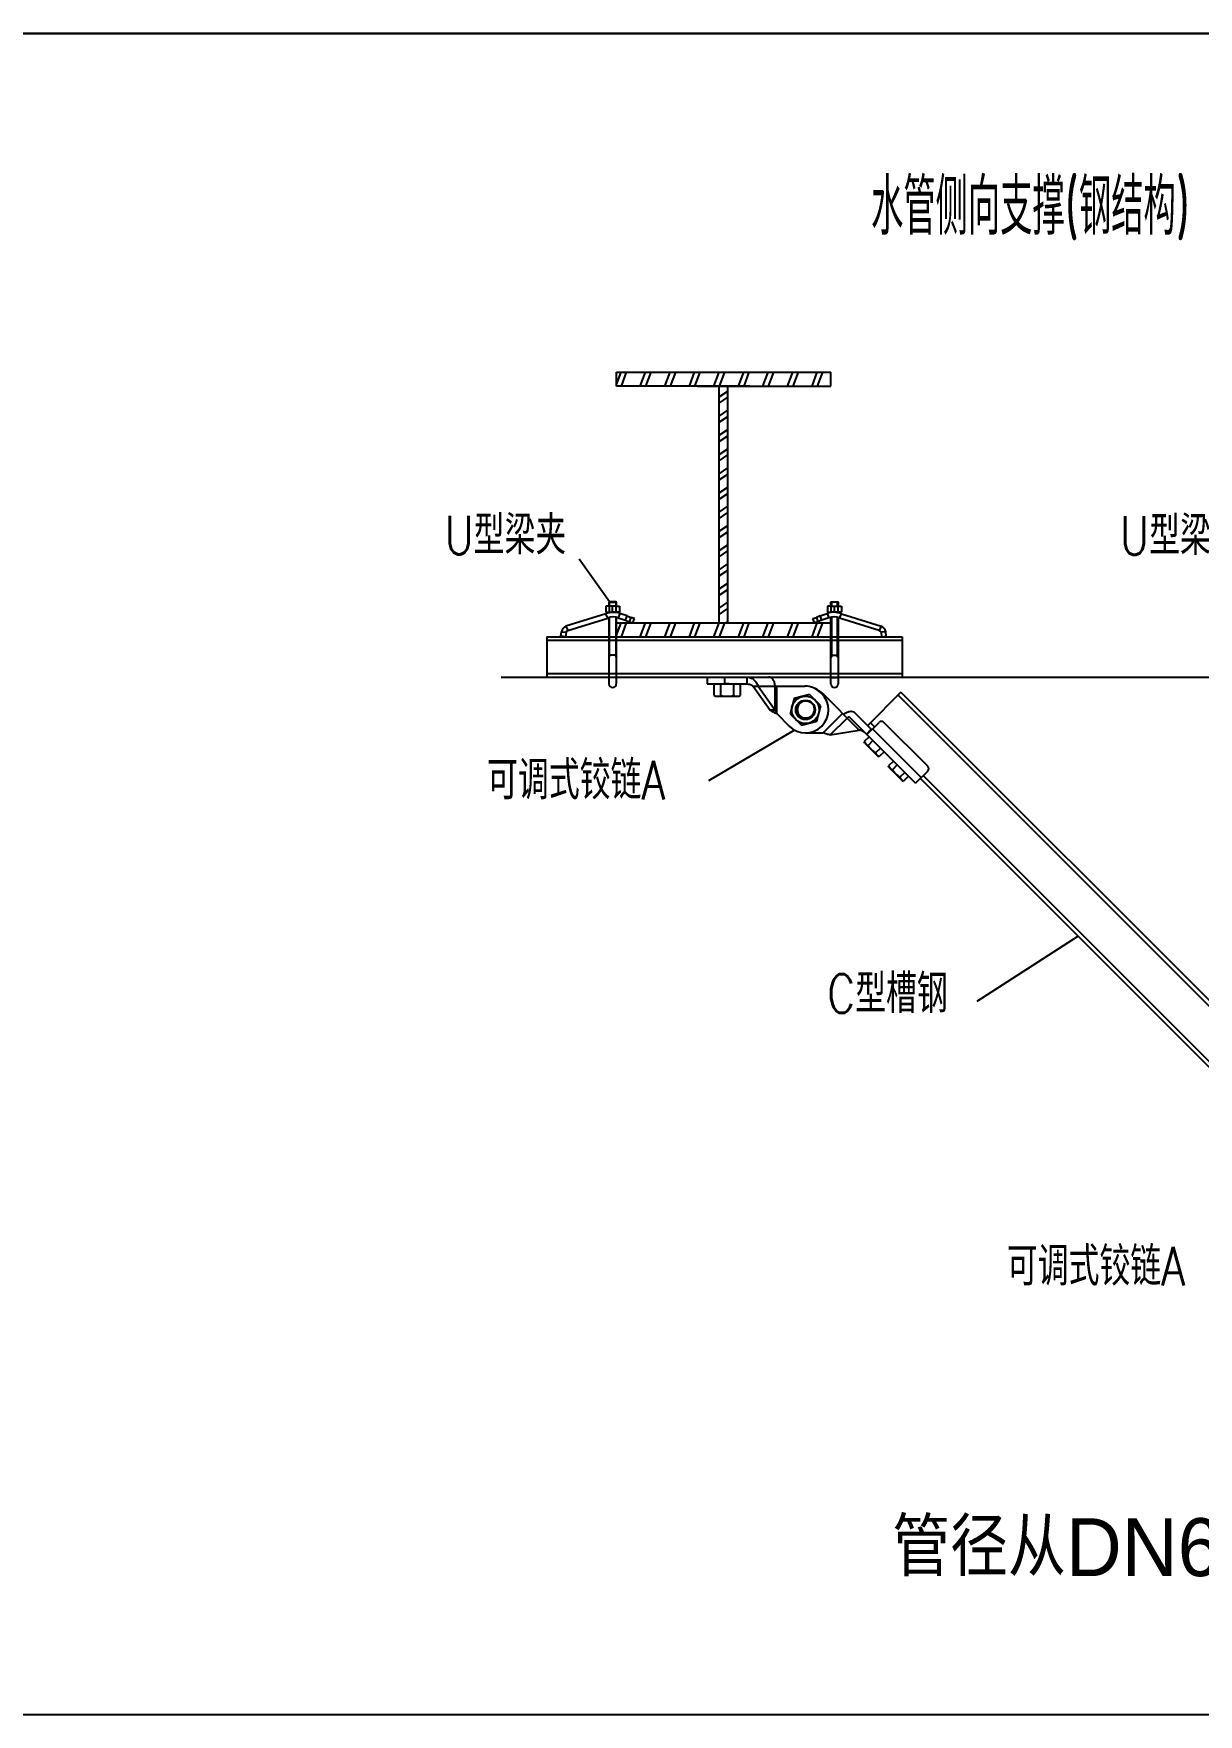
# Model space of a CAD drawing. Extents: x 27938 to 1507990, y 110129 to 923079.
# Drawn here: x 632884 to 644956, y 335848 to 353268 of the extents above; entities that cross this region are included whole.
import ezdxf

# ---------------------------------------------------------------- set-up
doc = ezdxf.new("R2010")
doc.units = 0
doc.header["$LTSCALE"] = 1000
doc.header["$MEASUREMENT"] = 0
for name, color, linetype in [('BZ', 2, 'Continuous'), ('W_DIM', 4, 'Continuous'), ('walraven', 7, 'Continuous'), ('支架', 7, 'Continuous')]:
    doc.layers.add(name, color=color, linetype=linetype)
doc.styles.get("Standard").update_dxf_attribs({"font": 'gbenor.shx', "bigfont": 'gbcbig.shx'})
doc.styles.add('wwp100', font='txt.shx', dxfattribs={"width": 0.7, "height": 400, "bigfont": 'hztxt.shx'})
doc.styles.add('中西文等高字体', font='HZTXT_E.shx', dxfattribs={"width": 0.7, "height": 4, "bigfont": 'hztxt.shx'})
doc.dimstyles.get("Standard").update_dxf_attribs({"dimtxt": 0.18, "dimasz": 0.18, "dimexe": 0.18, "dimexo": 0.0625, "dimgap": 0.09, "dimtad": 0, "dimtih": 1, "dimtoh": 1, "dimdec": 4, "dimzin": 0, "dimdsep": 46, "dimtxsty": 'Standard', "dimcen": 0.09, "dimadec": 0, "dimazin": 0, "dimtfac": 1, "dimtdec": 4, "dimtofl": 0, "dimtmove": 0, "dimatfit": 3, "dimfxl": 1, "dimtolj": 1, "dimtzin": 0, "dimarcsym": 0})

msp = doc.modelspace()

# ---------------------------------------------------------------- linework, layer by layer
at = {"color": 7}
for p, q in [((631747.7, 353268), (678564.6, 353268)), ((655824.9, 353268), (631747.7, 353268)), ((638203.5, 347017), (638203.5, 346599.6)), ((638923.7, 347017), (641146.8, 347017)), ((641885.4, 347017), (641885.4, 346599.6)), ((631745.4, 335847.7), (678562.3, 335847.7))]:
    msp.add_line(p, q, dxfattribs=at)
for p, q in [((638923.7, 349631.2), (638972.4, 349758)), ((638923.7, 349758), (641146.8, 349758)), ((638923.7, 349615.4), (638923.7, 349758)), ((638975.5, 349615.4), (639030.3, 349758)), ((639171.9, 349615.4), (639226.7, 349758)), ((639229.8, 349615.4), (639284.6, 349758)), ((639426.2, 349615.4), (639481, 349758)), ((639484.1, 349615.4), (639538.9, 349758)), ((639680.5, 349615.4), (639735.3, 349758)), ((639738.4, 349615.4), (639793.2, 349758)), ((639934.8, 349615.4), (639989.6, 349758)), ((639992.7, 349615.4), (640047.5, 349758)), ((640189.1, 349615.4), (640243.9, 349758)), ((640247, 349615.4), (640301.9, 349758)), ((640443.4, 349615.4), (640498.3, 349758)), ((640501.4, 349615.4), (640556.2, 349758)), ((640697.8, 349615.4), (640752.6, 349758)), ((640755.7, 349615.4), (640810.5, 349758)), ((640952.1, 349615.4), (641006.9, 349758)), ((641010, 349615.4), (641064.8, 349758)), ((641146.8, 349615.4), (641146.8, 349758)), ((639989.6, 347159.5), (639989.6, 349615.4)), ((639989.6, 349502.8), (640080.8, 349563)), ((639989.6, 349438.2), (640080.8, 349498.4)), ((640080.8, 347159.5), (640080.8, 349615.4)), ((639989.6, 349303.8), (640080.8, 349364)), ((639989.6, 349239.2), (640080.8, 349299.3)), ((639989.6, 349104.8), (640080.8, 349164.9)), ((639989.6, 349040.1), (640080.8, 349100.3)), ((639989.6, 348905.7), (640080.8, 348965.9)), ((639989.6, 348841.1), (640080.8, 348901.3)), ((639989.6, 348706.7), (640080.8, 348766.9)), ((639989.6, 348642.1), (640080.8, 348702.3)), ((639989.6, 348507.7), (640080.8, 348567.9)), ((639989.6, 348443.1), (640080.8, 348503.2)), ((639989.6, 348308.7), (640080.8, 348368.8)), ((639989.6, 348244), (640080.8, 348304.2)), ((639989.6, 348109.6), (640080.8, 348169.8)), ((639989.6, 348045), (640080.8, 348105.2)), ((639989.6, 347910.6), (640080.8, 347970.8)), ((639989.6, 347846), (640080.8, 347906.2)), ((639989.6, 347711.6), (640080.8, 347771.8)), ((639989.6, 347647), (640080.8, 347707.1)), ((639989.6, 347512.6), (640080.8, 347572.7)), ((639989.6, 347447.9), (640080.8, 347508.1)), ((639989.6, 347313.5), (640080.8, 347373.7)), ((639989.6, 347248.9), (640080.8, 347309.1)), ((638923.7, 347159.5), (641146.8, 347159.5)), ((638923.7, 347032.8), (638972.4, 347159.5)), ((638975.5, 347017), (639030.3, 347159.5)), ((639171.9, 347017), (639226.7, 347159.5)), ((639229.8, 347017), (639284.6, 347159.5)), ((639426.2, 347017), (639481, 347159.5)), ((639484.1, 347017), (639538.9, 347159.5)), ((639680.5, 347017), (639735.3, 347159.5)), ((639738.4, 347017), (639793.2, 347159.5)), ((639934.8, 347017), (639989.6, 347159.5)), ((639992.7, 347017), (640047.5, 347159.5)), ((640057.9, 347159.5), (640080.8, 347174.7)), ((640189.1, 347017), (640243.9, 347159.5)), ((640247, 347017), (640301.9, 347159.5)), ((640443.4, 347017), (640498.3, 347159.5)), ((640501.4, 347017), (640556.2, 347159.5)), ((640697.8, 347017), (640752.6, 347159.5)), ((640755.7, 347017), (640810.5, 347159.5)), ((640952.1, 347017), (641006.9, 347159.5)), ((641010, 347017), (641064.8, 347159.5))]:
    msp.add_line(p, q)
at = {"linetype": 'Continuous'}
for p, q in [((638203.5, 347017), (641885.4, 347017)), ((638203.5, 346981.4), (641885.4, 346981.4)), ((638203.5, 346635.2), (641885.4, 346635.2)), ((638203.5, 346599.6), (641885.4, 346599.6)), ((639865.8, 346599.6), (639865.8, 346528.1)), ((639865.8, 346599.6), (640501.9, 346599.6)), ((639865.8, 346528.1), (640274.9, 346528.1)), ((640044.4, 346599.6), (640044.4, 346528.1)), ((640274.9, 346599.6), (640274.9, 346528.1)), ((640343.4, 346504.3), (640518.8, 346256.3)), ((640343.4, 346504.3), (640876.4, 346504.3)), ((640393.9, 346504.3), (640569.3, 346256.3)), ((640569.3, 346256.3), (640569.3, 346504.3)), ((640586.1, 346219.7), (640586.1, 346504.3)), ((640767.1, 346375.5), (640724.4, 346216.2)), ((640926.5, 346418.2), (640767.1, 346375.5)), ((641043.2, 346301.6), (640926.5, 346418.2)), ((641052.2, 346427.2), (641044.8, 346434.6)), ((641439.5, 346050.3), (641062.6, 346427.2)), ((641874, 346440.9), (641528.8, 346095.7)), ((641844.5, 346411.4), (646053.4, 342202.6)), ((641874, 346440.9), (646082.8, 342232)), ((640569.3, 346256.3), (640518.8, 346256.3)), ((640586.1, 346219.7), (640715.4, 346090.5)), ((640724.4, 346216.2), (640841.1, 346099.5)), ((640799.9, 346259.2), (640799.9, 346259.3)), ((640799.9, 346256.5), (640799.9, 346256.4)), ((640841.1, 346099.5), (641000.5, 346142.2)), ((641000.5, 346142.2), (641043.2, 346301.6)), ((641267.9, 346222), (641066.6, 346020.7)), ((641140.1, 345999), (641315.5, 346174.3)), ((641518.9, 346004.6), (641344.2, 346179.3)), ((641569.4, 346055.1), (641394.7, 346229.8)), ((640883.8, 346020.7), (641066.6, 346020.7)), ((641140.1, 345999), (641439.5, 346050.3)), ((641543.7, 345979.8), (641493.6, 345929.7)), ((641566, 346058.5), (641515.5, 346008)), ((641520.4, 346003.1), (642025.6, 345497.9)), ((641520.8, 346003.5), (641646.7, 346129.4)), ((641558.3, 346125.2), (641600.4, 346083.1)), ((642084.5, 345556.9), (641579.3, 346062)), ((642151.8, 345674.7), (641697.2, 346129.4)), ((641500.2, 345915.5), (641493.6, 345929.7)), ((641500.2, 345915.5), (641634.9, 345780.8)), ((641582.6, 345940.9), (641532.5, 345890.8)), ((641660.3, 345863.2), (641610.2, 345813.1)), ((641699.2, 345824.3), (641649.1, 345774.2)), ((641634.9, 345780.8), (641649.1, 345774.2)), ((641796.2, 345727.2), (641746.2, 345677.2)), ((641752.8, 345662.9), (641746.2, 345677.2)), ((641752.8, 345662.9), (641887.5, 345528.2)), ((641835.1, 345688.4), (641785, 345638.3)), ((642151.8, 345624.2), (642025.6, 345497.9)), ((641912.9, 345610.6), (641862.8, 345560.5)), ((641887.5, 345528.2), (641901.7, 345521.6)), ((641951.8, 345571.7), (641901.7, 345521.6)), ((642076.1, 345548.4), (645190.4, 342434.1)), ((642105.5, 345577.9), (645219.9, 342463.6))]:
    msp.add_line(p, q, dxfattribs=at)
at = {"color": 2}
msp.add_line((637731.1, 346599.6), (650123.8, 346599.6), dxfattribs=at)
at = {"linetype": 'Continuous'}
for radius in [142.9, 100.2, 95.3]:
    msp.add_circle((640883.8, 346258.9), radius, dxfattribs=at)
for centre, radius, start, end in [((640876.4, 346266.2), 238.1, 45, 90), ((640883.8, 346258.9), 238.1, 225, 45), ((640889.4, 346257.4), 94.7, 72.31446, 73.94712), ((640894.2, 346258.9), 238.1, 45, 67.63031), ((640883, 346264.5), 83.5, 184.99489, 185.50792), ((640884, 346258.8), 84.1, 177.15432, 178.71863), ((640883.8, 346258.8), 84, 178.71875, 179.6641), ((640883.6, 346258.8), 83.7, 179.75296, 181.37328), ((640883.4, 346258.8), 83.5, 181.37381, 181.69398), ((640883.5, 346258.8), 83.7, 181.69418, 182.60616), ((640883.8, 346258.9), 84, 182.60725, 185.59802), ((640883.9, 346258.9), 84, 185.59662, 191.09946), ((640883.6, 346258.8), 83.8, 191.10333, 191.4834), ((640883.8, 346258.9), 83.9, 191.48488, 255.44483), ((640883.8, 346258.9), 84, 255.4458, 258.67361), ((640883.8, 346258.8), 83.9, 258.67355, 262.14337), ((640883.8, 346258.8), 83.9, 262.14543, 265.15819), ((640883.8, 346259), 84.1, 265.15789, 267.69509), ((640883.8, 346259), 84.1, 267.70337, 268.51134), ((640883.8, 346259), 84.1, 267.69503, 268.78973), ((640883.8, 346258.9), 84, 268.51135, 269.23308), ((640883.8, 346258.8), 83.9, 268.78883, 271.69256), ((640883.8, 346258.7), 83.7, 269.23213, 271.6927), ((641672, 346104.1), 35.7, 45, 135), ((642126.6, 345649.5), 35.7, 315, 45)]:
    msp.add_arc(centre, radius, start, end, dxfattribs=at)
for points, knots in [([(640274.9, 346599.6), (640288, 346599.6), (640314.8, 346594.4), (640349.9, 346573.1), (640377.2, 346542), (640389.5, 346517.2), (640393.9, 346504.3)], [0, 0, 0, 0, 0.2432329, 0.4930778, 0.7487233, 1, 1, 1, 1]), ([(640274.9, 346528.1), (640287.7, 346528.1), (640312.4, 346523.4), (640333.9, 346511.2), (640343.4, 346504.3)], [0, 0, 0, 0, 0.5225162, 1, 1, 1, 1]), ([(640569.3, 346504.3), (640569.3, 346516.6), (640566.1, 346540.4), (640552, 346571.6), (640530, 346593.8), (640510.9, 346599.6), (640501.9, 346599.6)], [0, 0, 0, 0, 0.2879693, 0.555344, 0.7905333, 1, 1, 1, 1]), ([(640915.6, 346348.5), (640901.8, 346352.4), (640872.1, 346354.1), (640838, 346338.9), (640817.5, 346318.5), (640806.1, 346299.9), (640799.8, 346279), (640799.2, 346264.4), (640799.8, 346257.3)], [0, 0, 0, 0, 0.2492726, 0.4984099, 0.6238458, 0.7492448, 0.8746208, 1, 1, 1, 1]), ([(640518.8, 346256.3), (640528.6, 346249.5), (640551, 346236.9), (640573.9, 346225.7), (640586.1, 346219.7)], [0, 0, 0, 0, 0.4682186, 1, 1, 1, 1]), ([(640569.3, 346256.3), (640570.4, 346253.2), (640575.4, 346240.7), (640581.5, 346228.8), (640586.1, 346219.7)], [0, 0, 0, 0, 0.2440009, 1, 1, 1, 1]), ([(640886.3, 346174.9), (640893.6, 346174.7), (640908.3, 346176), (640929.2, 346183.6), (640947.4, 346196.2), (640966.8, 346218.4), (640979.8, 346253.9), (640975.9, 346283.9), (640970.8, 346297.6)], [0, 0, 0, 0, 0.1254142, 0.2508333, 0.3762646, 0.5017062, 0.7507851, 1, 1, 1, 1]), ([(641279.8, 346210.1), (641288.4, 346218.7), (641307.5, 346233.3), (641339.6, 346245.4), (641370.8, 346245.5), (641388.4, 346236.1), (641394.7, 346229.8)], [0, 0, 0, 0, 0.2879707, 0.5553439, 0.7905323, 1, 1, 1, 1]), ([(641344.2, 346179.3), (641342.6, 346180.8), (641338.2, 346183.2), (641330.4, 346183.2), (641322.4, 346180.1), (641317.7, 346176.5), (641315.5, 346174.3)], [0, 0, 0, 0, 0.209498, 0.4446669, 0.7119894, 1, 1, 1, 1]), ([(641140.1, 345999), (641128.3, 346001.1), (641103.6, 346008), (641079.5, 346016.3), (641066.6, 346020.7)], [0, 0, 0, 0, 0.4682186, 1, 1, 1, 1]), ([(641504.8, 346018.7), (641495.8, 346027.7), (641475, 346041.9), (641451, 346048.5), (641439.5, 346050.3)], [0, 0, 0, 0, 0.5225162, 1, 1, 1, 1]), ([(641520.8, 346003.5), (641520.8, 346003.4), (641519.9, 346003.3), (641519.4, 346004.1), (641518.9, 346004.6)], [0, 0, 0, 0, 0.1267747, 1, 1, 1, 1]), ([(641493.6, 345929.7), (641494.1, 345928.5), (641496.4, 345923.9), (641499, 345919.4), (641501.2, 345916.2)], [0, 0, 0, 0, 0.2533457, 1, 1, 1, 1]), ([(641509.2, 345906.5), (641512.5, 345903.2), (641519.9, 345897.3), (641528.2, 345892.8), (641532.5, 345890.8)], [0, 0, 0, 0, 0.4935889, 1, 1, 1, 1]), ([(641610.2, 345813.1), (641612.2, 345808.8), (641616.7, 345800.5), (641622.6, 345793.1), (641625.9, 345789.8)], [0, 0, 0, 0, 0.5064112, 1, 1, 1, 1]), ([(641625.9, 345789.8), (641629.2, 345786.6), (641636.5, 345780.7), (641644.8, 345776.2), (641649.1, 345774.2)], [0, 0, 0, 0, 0.4935889, 1, 1, 1, 1]), ([(641746.2, 345677.2), (641746.7, 345676), (641749, 345671.3), (641751.6, 345666.8), (641753.8, 345663.6)], [0, 0, 0, 0, 0.2533457, 1, 1, 1, 1]), ([(641761.8, 345653.9), (641765.1, 345650.6), (641772.5, 345644.7), (641780.7, 345640.3), (641785, 345638.3)], [0, 0, 0, 0, 0.4935889, 1, 1, 1, 1]), ([(641862.8, 345560.5), (641864.8, 345556.2), (641869.3, 345547.9), (641875.2, 345540.5), (641878.5, 345537.3)], [0, 0, 0, 0, 0.5064112, 1, 1, 1, 1]), ([(641878.5, 345537.3), (641881.7, 345534), (641889.1, 345528.1), (641897.4, 345523.6), (641901.7, 345521.6)], [0, 0, 0, 0, 0.4935889, 1, 1, 1, 1])]:
    msp.add_open_spline(points, degree=3, knots=knots, dxfattribs=at)
for points in [[(641501.2, 345916.2), (641503.6, 345912.7), (641506.3, 345909.5), (641509.2, 345906.5)], [(641532.5, 345890.8), (641542.9, 345875.7), (641554.5, 345861.2), (641567.6, 345848.2)], [(641567.6, 345848.2), (641580.6, 345835.1), (641595.1, 345823.6), (641610.2, 345813.1)], [(641753.8, 345663.6), (641756.2, 345660.2), (641758.8, 345656.9), (641761.8, 345653.9)], [(641785, 345638.3), (641795.5, 345623.1), (641807.1, 345608.6), (641820.1, 345595.6)], [(641820.1, 345595.6), (641833.2, 345582.6), (641847.7, 345571), (641862.8, 345560.5)]]:
    msp.add_open_spline(points, degree=3, dxfattribs=at)
at = {"layer": 'walraven'}
for p, q in [((640305.8, 349615.4), (638923.7, 349615.4)), ((639764.7, 349615.4), (641146.8, 349615.4))]:
    msp.add_line(p, q, dxfattribs=at)
at = {"layer": 'walraven', "color": 7, "linetype": 'Continuous'}
for p, q in [((638852, 347380), (638847.2, 347375.2)), ((638847.2, 347375.2), (638847.2, 347332.7)), ((638918.9, 347380), (638852, 347380)), ((638923.7, 347375.2), (638918.9, 347380)), ((638923.7, 347332.7), (638923.7, 347375.2)), ((641146.8, 347375.2), (641151.6, 347380)), ((641146.8, 347332.7), (641146.8, 347375.2)), ((641151.6, 347380), (641218.5, 347380)), ((641218.5, 347380), (641223.3, 347375.2)), ((641223.3, 347375.2), (641223.3, 347332.7)), ((638814.3, 347252.7), (638401.9, 347126.5)), ((638422.1, 347083.2), (638834.5, 347209.3)), ((638849.6, 347332.7), (638813.7, 347332.7)), ((638813.7, 347332.7), (638813.7, 347270.6)), ((638813.7, 347270.6), (638849.6, 347270.6)), ((638847.2, 347270.6), (638847.2, 347264.5)), ((638847.2, 347214.5), (638847.2, 346577)), ((638849.6, 347332.7), (638849.6, 347270.6)), ((638921.3, 347332.7), (638849.6, 347332.7)), ((638849.6, 347270.6), (638921.3, 347270.6)), ((638853.8, 347264.5), (638853.8, 347270.6)), ((638853.8, 346806.4), (638853.8, 347214.5)), ((638917.1, 347268.4), (638917.1, 347270.6)), ((638917.1, 347219.9), (638917.1, 346806.4)), ((638921.3, 347270.6), (638921.3, 347332.7)), ((638921.3, 347332.7), (638957.2, 347332.7)), ((638957.2, 347270.6), (638921.3, 347270.6)), ((638923.7, 347270.6), (638923.7, 347268.4)), ((638923.7, 346577), (638923.7, 347219.9)), ((638944.2, 347214.1), (639018.3, 347187.1)), ((638957.2, 347332.7), (638957.2, 347270.6)), ((639034.7, 347232.1), (638960.5, 347259)), ((639018.3, 347187.1), (639057.2, 347173)), ((639034.7, 347232.1), (639073.6, 347217.9)), ((639110.5, 347204.4), (639073.6, 347217.9)), ((639094.2, 347159.5), (639110.5, 347204.4)), ((640959.9, 347204.4), (640996.9, 347217.9)), ((640976.3, 347159.5), (640959.9, 347204.4)), ((641035.8, 347232.1), (640996.9, 347217.9)), ((641052.1, 347187.1), (641013.2, 347173)), ((641035.8, 347232.1), (641109.9, 347259)), ((641126.3, 347214.1), (641052.1, 347187.1)), ((641149.1, 347332.7), (641113.3, 347332.7)), ((641113.3, 347332.7), (641113.3, 347270.6)), ((641113.3, 347270.6), (641149.1, 347270.6)), ((641146.8, 347270.6), (641146.8, 347268.4)), ((641146.8, 346577), (641146.8, 347219.9)), ((641149.1, 347270.6), (641149.1, 347332.7)), ((641149.1, 347332.7), (641220.9, 347332.7)), ((641220.9, 347270.6), (641149.1, 347270.6)), ((641153.4, 347268.4), (641153.4, 347270.6)), ((641153.4, 347219.9), (641153.4, 346806.4)), ((641216.7, 347264.5), (641216.7, 347270.6)), ((641216.7, 346806.4), (641216.7, 347214.5)), ((641220.9, 347332.7), (641220.9, 347270.6)), ((641220.9, 347332.7), (641256.8, 347332.7)), ((641256.8, 347270.6), (641220.9, 347270.6)), ((641223.3, 347270.6), (641223.3, 347264.5)), ((641223.3, 347214.5), (641223.3, 346577)), ((641648.4, 347083.2), (641235.9, 347209.3)), ((641256.1, 347252.7), (641668.6, 347126.5)), ((641256.8, 347332.7), (641256.8, 347270.6)), ((638349.4, 347021.2), (638354.6, 347068.7)), ((638397.1, 347017), (638349.4, 347021.2)), ((638403.4, 347064.4), (638397.1, 347017)), ((639057.2, 347173), (639094.2, 347159.5)), ((641013.2, 347173), (640976.3, 347159.5)), ((641667, 347064.4), (641673.4, 347017)), ((641673.4, 347017), (641721, 347021.2)), ((641721, 347021.2), (641715.9, 347068.7)), ((638923.7, 346825.2), (638847.2, 346825.2)), ((638853.8, 346825.2), (638847.2, 346802.3)), ((638917.1, 346825.2), (638923.7, 346802.3)), ((641153.4, 346825.2), (641146.8, 346802.3)), ((641146.8, 346825.2), (641223.3, 346825.2)), ((641216.7, 346825.2), (641223.3, 346802.3)), ((638847.2, 346595.8), (638847.2, 346528.9)), ((638923.7, 346528.9), (638923.7, 346595.8)), ((641146.8, 346528.9), (641146.8, 346595.8)), ((641223.3, 346595.8), (641223.3, 346528.9))]:
    msp.add_line(p, q, dxfattribs=at)
at = {"layer": 'walraven', "color": 1, "linetype": 'Continuous'}
for p, q in [((638847.2, 347375.2), (638885.4, 347375.2)), ((638853.8, 347332.7), (638853.8, 347380)), ((638885.4, 347375.2), (638923.7, 347375.2)), ((638917.1, 347380), (638917.1, 347332.7)), ((641185, 347375.2), (641146.8, 347375.2)), ((641153.4, 347380), (641153.4, 347332.7)), ((641223.3, 347375.2), (641185, 347375.2)), ((641216.7, 347332.7), (641216.7, 347380)), ((638834.5, 347209.3), (638814.3, 347252.7)), ((638960.5, 347259), (638944.2, 347214.1)), ((639018.3, 347187.1), (639034.7, 347232.1)), ((639073.6, 347217.9), (639057.2, 347173)), ((640996.9, 347217.9), (641013.2, 347173)), ((641052.1, 347187.1), (641035.8, 347232.1)), ((641109.9, 347259), (641126.3, 347214.1)), ((641235.9, 347209.3), (641256.1, 347252.7)), ((638354.6, 347068.7), (638403.4, 347064.4)), ((638401.9, 347126.5), (638422.1, 347083.2)), ((641668.6, 347126.5), (641648.4, 347083.2)), ((641715.9, 347068.7), (641667, 347064.4)), ((641146.8, 346595.8), (641223.3, 346595.8))]:
    msp.add_line(p, q, dxfattribs=at)
at = {"layer": 'walraven', "color": 3, "linetype": 'Continuous'}
for p, q in [((638885.4, 347270.6), (638885.4, 347332.7)), ((641185, 347270.6), (641185, 347332.7))]:
    msp.add_line(p, q, dxfattribs=at)
at = {"layer": 'walraven', "color": 7, "linetype": 'Continuous'}
for centre, radius, start, end in [((638895.1, 347079.4), 191.2, 70, 115), ((638895.1, 347079.4), 143.4, 70, 115), ((641175.3, 347079.4), 191.2, 65, 110), ((641175.3, 347079.4), 143.4, 65, 110), ((638438.2, 347048.6), 86, 115, 166.46965), ((638438.2, 347048.6), 86, 115, 166.46965), ((638438.2, 347048.6), 38.2, 115, 155.50346), ((641632.2, 347048.6), 38.2, 24.49654, 65), ((641632.2, 347048.6), 86, 13.53035, 65), ((638885.4, 346528.9), 38.2, 180, 0), ((641185, 346528.9), 38.2, 180, 0)]:
    msp.add_arc(centre, radius, start, end, dxfattribs=at)
at = {"layer": '支架', "color": 7, "linetype": 'Continuous'}
for p, q in [((639937.7, 346520.4), (639951.1, 346528.1)), ((639937.7, 346407.9), (639937.7, 346520.4)), ((639951.1, 346528.1), (640194.3, 346528.1)), ((640005.2, 346407.9), (640005.2, 346520.4)), ((640140.2, 346407.9), (640140.2, 346520.4)), ((640194.3, 346528.1), (640207.7, 346520.4)), ((640207.7, 346520.4), (640207.7, 346407.9)), ((639937.7, 346407.9), (639951.1, 346400.1)), ((639951.1, 346400.1), (640194.3, 346400.1)), ((640194.3, 346400.1), (640207.7, 346407.9))]:
    msp.add_line(p, q, dxfattribs=at)
for centre, radius, start, end in [((639971.4, 346450.8), 77.3, 64.11128, 115.88872), ((640072.7, 346230.5), 297.6, 76.88834, 103.11166), ((640174, 346450.8), 77.3, 64.11128, 115.88872), ((639971.4, 346477.5), 77.3, 244.11128, 295.88872), ((640072.7, 346697.8), 297.6, 256.88834, 283.11166), ((640174, 346477.5), 77.3, 244.11128, 295.88872)]:
    msp.add_arc(centre, radius, start, end, dxfattribs=at)

# ---------------------------------------------------------------- texts
at = {"color": 7, "width": 0.8}
msp.add_text('水管侧向支撑(钢结构)', height=580.8, dxfattribs=at).set_placement((641563.7, 351183.2))
at = {"layer": 'BZ', "color": 7, "style": '中西文等高字体'}
msp.add_text('管径从DN65到DN150', height=600, dxfattribs=at).set_placement((641782.9, 337280.8))
at = {"layer": 'W_DIM', "color": 7, "style": 'wwp100', "width": 0.8}
for s, p in [('U型梁夹', (637143.2, 347869.6)), ('U型梁夹', (644144, 347865.7)), ('可调式铰链A', (637584.1, 345331.2)), ('C型槽钢', (641110.7, 343118.1)), ('可调式铰链A', (642971, 340292.1))]:
    msp.add_text(s, height=400, dxfattribs=at).set_placement(p)

# ---------------------------------------------------------------- leaders
at = {"color": 7}
msp.add_leader([(638853.8, 347380), (638539.9, 347821.2)], dimstyle='Standard', override={"dimgap": 100, "dimtad": 0}, dxfattribs=at)
for points in [[(640769.2, 346050.1), (639880.3, 345522.9)], [(643710.7, 343913.8), (642659.3, 343235.2)]]:
    msp.add_leader(points, dimstyle='Standard', override={"dimgap": 20, "dimtad": 0})

doc.saveas('drawing.dxf')
